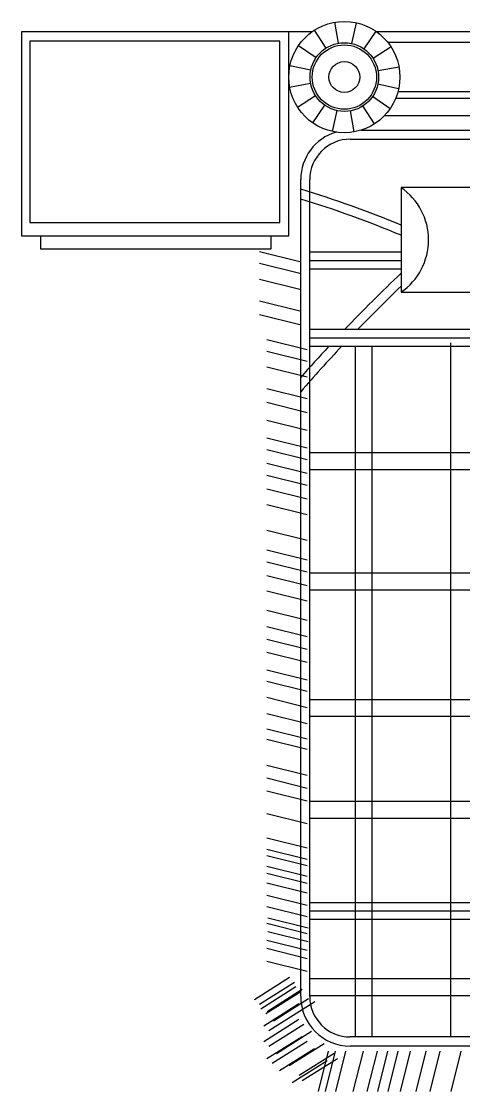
# Model space of a CAD drawing. Header units: inches. Extents: x 8.1 to 50.6, y 12.7 to 37.5.
# Drawn here: x 44.426 to 45.366, y 22.664 to 24.937 of the extents above; entities that cross this region are included whole.
import ezdxf

# ---------------------------------------------------------------- set-up
doc = ezdxf.new("R2010")
doc.units = ezdxf.units.IN
doc.header["$MEASUREMENT"] = 0
doc.layers.add('02', color=2, linetype='Continuous')

msp = doc.modelspace()

# ---------------------------------------------------------------- linework, layer by layer
at = {"layer": '02'}
for p, q in [((45.0916, 24.9347), (45.0997, 24.8901)), ((45.1377, 24.9339), (45.1282, 24.8896)), ((44.426, 24.9145), (44.426, 24.4815)), ((45.044, 24.9145), (44.426, 24.9145)), ((44.9945, 24.4815), (44.9945, 24.9145)), ((45.0487, 24.9177), (45.0733, 24.8796)), ((45.1801, 24.9156), (45.1543, 24.8783)), ((46.2916, 24.9145), (45.1816, 24.9145)), ((44.4437, 24.8943), (44.4437, 24.5095)), ((44.9758, 24.8943), (44.4437, 24.8943)), ((44.9758, 24.5095), (44.9758, 24.8943)), ((45.0156, 24.8856), (45.0528, 24.8598)), ((46.2679, 24.892), (45.2053, 24.892)), ((45.2121, 24.8824), (45.174, 24.8579)), ((44.9972, 24.8433), (45.0415, 24.8337)), ((45.2291, 24.8395), (45.1845, 24.8314)), ((44.9964, 24.7972), (45.0411, 24.8053)), ((45.2283, 24.7934), (45.184, 24.803)), ((45.0134, 24.7543), (45.0515, 24.7789)), ((45.21, 24.7511), (45.1727, 24.7769)), ((45.2223, 24.7737), (46.2509, 24.7737)), ((45.2269, 24.7874), (46.2463, 24.7874)), ((45.0455, 24.7211), (45.0713, 24.7584)), ((45.1768, 24.719), (45.1523, 24.7571)), ((45.0878, 24.7028), (45.0974, 24.7471)), ((45.1339, 24.702), (45.1258, 24.7466)), ((46.2756, 24.736), (45.1976, 24.736)), ((45.1491, 24.7058), (46.3241, 24.7058)), ((45.1252, 24.6866), (46.3452, 24.6866)), ((45.02, 22.8658), (45.02, 24.6006)), ((45.0393, 22.8658), (45.0393, 24.6006)), ((45.6736, 24.5837), (45.2335, 24.5837)), ((45.2335, 24.5837), (45.2335, 24.3616)), ((44.4437, 24.5095), (44.9758, 24.5095)), ((44.426, 24.4815), (44.9945, 24.4815)), ((44.467, 24.4815), (44.467, 24.4535)), ((44.9574, 24.4535), (44.9574, 24.4815)), ((44.467, 24.4535), (44.9574, 24.4535)), ((45.0178, 24.4259), (44.9323, 24.4472)), ((45.2335, 24.4464), (45.0393, 24.4464)), ((45.0178, 24.4009), (44.9323, 24.4222)), ((45.2335, 24.4284), (45.0393, 24.4284)), ((45.2335, 24.4104), (45.0393, 24.4104)), ((45.0178, 24.3675), (44.9323, 24.3888)), ((45.0178, 24.3215), (44.9323, 24.3428)), ((45.2335, 24.3616), (45.6736, 24.3616)), ((45.0178, 24.2923), (44.9323, 24.3136)), ((46.4311, 24.2821), (45.0393, 24.2821)), ((45.0339, 24.2393), (44.9483, 24.2606)), ((46.4311, 24.2641), (45.0393, 24.2641)), ((45.3391, 22.7799), (45.3391, 24.2539)), ((45.0339, 24.2142), (44.9483, 24.2356)), ((46.4311, 24.2461), (45.0393, 24.2461)), ((45.1363, 22.7799), (45.1363, 24.2478)), ((45.1723, 22.7799), (45.1723, 24.2478)), ((45.0339, 24.1808), (44.9483, 24.2022)), ((45.0339, 24.1349), (44.9483, 24.1562)), ((45.0339, 24.1057), (44.9483, 24.127)), ((45.0339, 24.0681), (44.9483, 24.0894)), ((45.0339, 24.0305), (44.9483, 24.0518)), ((45.0339, 24.0054), (44.9483, 24.0268)), ((46.4311, 24.0201), (45.0393, 24.0201)), ((45.0339, 23.9762), (44.9483, 23.9975)), ((46.4311, 23.9841), (45.0393, 23.9841)), ((45.0339, 23.9512), (44.9483, 23.9725)), ((45.0339, 23.9219), (44.9483, 23.9433)), ((45.0339, 23.8885), (44.9483, 23.9099)), ((45.0339, 23.8342), (44.9483, 23.8556)), ((45.0339, 23.7925), (44.9483, 23.8138)), ((45.0339, 23.7672), (44.9483, 23.7885)), ((45.0339, 23.7382), (44.9483, 23.7595)), ((45.4522, 23.7647), (45.0393, 23.7647)), ((45.0339, 23.7055), (44.9483, 23.7268)), ((45.4753, 23.7287), (45.0393, 23.7287)), ((45.0339, 23.6643), (44.9483, 23.6857)), ((45.0339, 23.6296), (44.9483, 23.651)), ((45.0339, 23.6026), (44.9483, 23.624)), ((45.0339, 23.5752), (44.9483, 23.5965)), ((45.0339, 23.5378), (44.9483, 23.5591)), ((45.0339, 23.5135), (44.9483, 23.5348)), ((45.0339, 23.4792), (44.9483, 23.5006)), ((45.5513, 23.4962), (45.0393, 23.4962)), ((45.0339, 23.445), (44.9483, 23.4663)), ((45.9048, 23.4602), (45.0393, 23.4602)), ((45.0339, 23.4125), (44.9483, 23.4338)), ((45.0339, 23.3901), (44.9483, 23.4114)), ((45.0339, 23.3353), (44.9483, 23.3566)), ((45.0339, 23.3078), (44.9483, 23.3292)), ((45.0339, 23.2804), (44.9483, 23.3017)), ((45.8427, 23.28), (45.0393, 23.28)), ((45.0339, 23.2324), (44.9483, 23.2537)), ((46.4311, 23.244), (45.0393, 23.244)), ((45.0339, 23.181), (44.9483, 23.2023)), ((45.0339, 23.157), (44.9483, 23.1783)), ((45.0339, 23.1433), (44.9483, 23.1646)), ((45.0339, 23.121), (44.9483, 23.1423)), ((45.0339, 23.1056), (44.9483, 23.1269)), ((45.0339, 23.085), (44.9483, 23.1063)), ((45.0339, 23.0593), (44.9483, 23.0806)), ((45.0339, 23.0353), (44.9483, 23.0566)), ((46.4311, 23.0651), (45.0393, 23.0651)), ((46.4311, 23.0471), (45.0393, 23.0471)), ((45.0356, 23.0113), (44.9501, 23.0326)), ((46.4311, 23.0291), (45.0393, 23.0291)), ((45.0339, 22.9993), (44.9483, 23.0206)), ((45.0356, 22.9822), (44.9501, 23.0035)), ((45.0339, 22.9633), (44.9483, 22.9846)), ((45.0339, 22.9462), (44.9483, 22.9675)), ((45.0339, 22.9188), (44.9483, 22.9401)), ((44.9963, 22.9061), (44.9218, 22.8591)), ((45.0071, 22.8959), (44.9325, 22.8489)), ((45.0096, 22.8863), (44.935, 22.8393)), ((46.4311, 22.9034), (45.0393, 22.9034)), ((45.0203, 22.8761), (44.9457, 22.829)), ((45.0231, 22.8805), (44.9486, 22.8335)), ((46.4311, 22.8674), (45.0393, 22.8674)), ((45.0162, 22.85), (44.9416, 22.803)), ((45.0499, 22.8548), (44.9524, 22.7927)), ((45.0364, 22.8607), (44.9618, 22.8136)), ((45.0162, 22.817), (44.9416, 22.7699)), ((45.0269, 22.8067), (44.9524, 22.7597)), ((45.0228, 22.7806), (44.9483, 22.7336)), ((45.043, 22.7913), (44.9685, 22.7443)), ((46.3452, 22.7799), (45.1252, 22.7799)), ((45.0335, 22.7704), (44.959, 22.7233)), ((45.0496, 22.755), (44.9751, 22.7079)), ((45.0698, 22.7656), (44.9953, 22.7186)), ((45.0783, 22.7495), (45.057, 22.664)), ((45.0932, 22.7495), (45.0718, 22.664)), ((45.1154, 22.7495), (45.0941, 22.664)), ((46.3452, 22.7606), (45.1252, 22.7606)), ((45.1526, 22.7495), (45.1312, 22.664)), ((45.1823, 22.7495), (45.1609, 22.664)), ((45.2045, 22.7495), (45.1832, 22.664)), ((45.2268, 22.7495), (45.2055, 22.664)), ((45.2528, 22.7495), (45.2315, 22.664)), ((45.2862, 22.7495), (45.2649, 22.664)), ((45.3159, 22.7495), (45.2946, 22.664)), ((45.3604, 22.7495), (45.3391, 22.664)), ((45.0764, 22.7293), (45.0019, 22.6823)), ((45.0913, 22.7451), (45.0167, 22.6981)), ((45.0979, 22.7338), (45.0233, 22.6868))]:
    msp.add_line(p, q, dxfattribs=at)
for radius in [0.1182, 0.0729, 0.0684, 0.0328]:
    msp.add_circle((45.1128, 24.8184), radius, dxfattribs=at)
for centre, radius, start, end in [((45.1252, 24.6006), 0.1052, 106.6008, 180), ((45.1252, 24.6006), 0.0859, 90, 180), ((44.3163, 22.2721), 2.4131, 67.6607, 73.0451), ((45.1572, 24.4726), 0.1347, 304.5027, 55.4973), ((44.3163, 22.2721), 2.3931, 67.4638, 72.8991), ((47.579, 21.922), 3.4132, 133.4081, 136.253), ((47.579, 21.922), 3.3932, 133.7284, 135.9288), ((47.579, 21.922), 3.3932, 136.769, 138.952), ((47.579, 21.922), 3.4132, 137.0838, 138.5679), ((45.1252, 22.8658), 0.1052, 180, 270), ((45.1252, 22.8658), 0.0859, 180, 270)]:
    msp.add_arc(centre, radius, start, end, dxfattribs=at)

doc.saveas('drawing.dxf')
